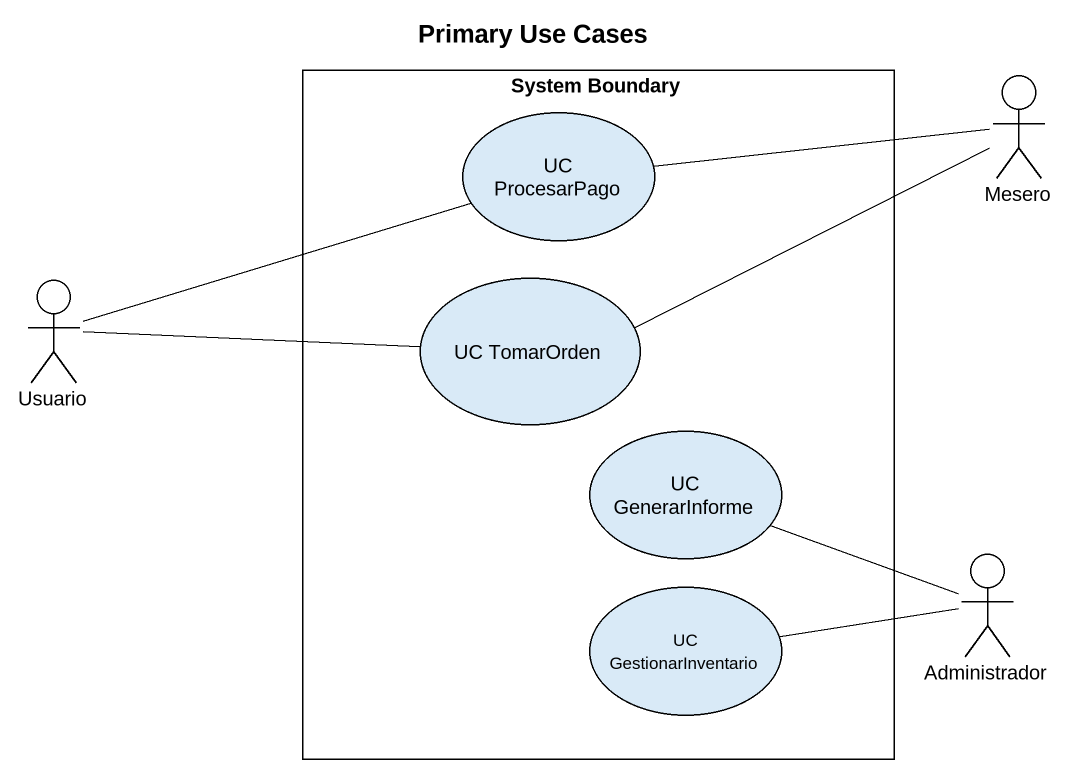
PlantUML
@startuml
title Primary Use Cases
rectangle "System Boundary" as System_Boundary {
  usecase "UC ProcesarPago" as UC_ProcesarPago
  usecase "UC TomarOrden" as UC_TomarOrden
  usecase "UC GenerarInforme" as UC_GenerarInforme
  usecase "UC GestionarInventario" as UC_GestionarInventario
}
actor Mesero
actor Usuario
actor Administrador
Mesero -left- UC_ProcesarPago
Mesero -left- UC_TomarOrden
Usuario -right- UC_ProcesarPago
Usuario -right- UC_TomarOrden
Administrador -left- UC_GenerarInforme
Administrador -left- UC_GestionarInventario
@enduml
